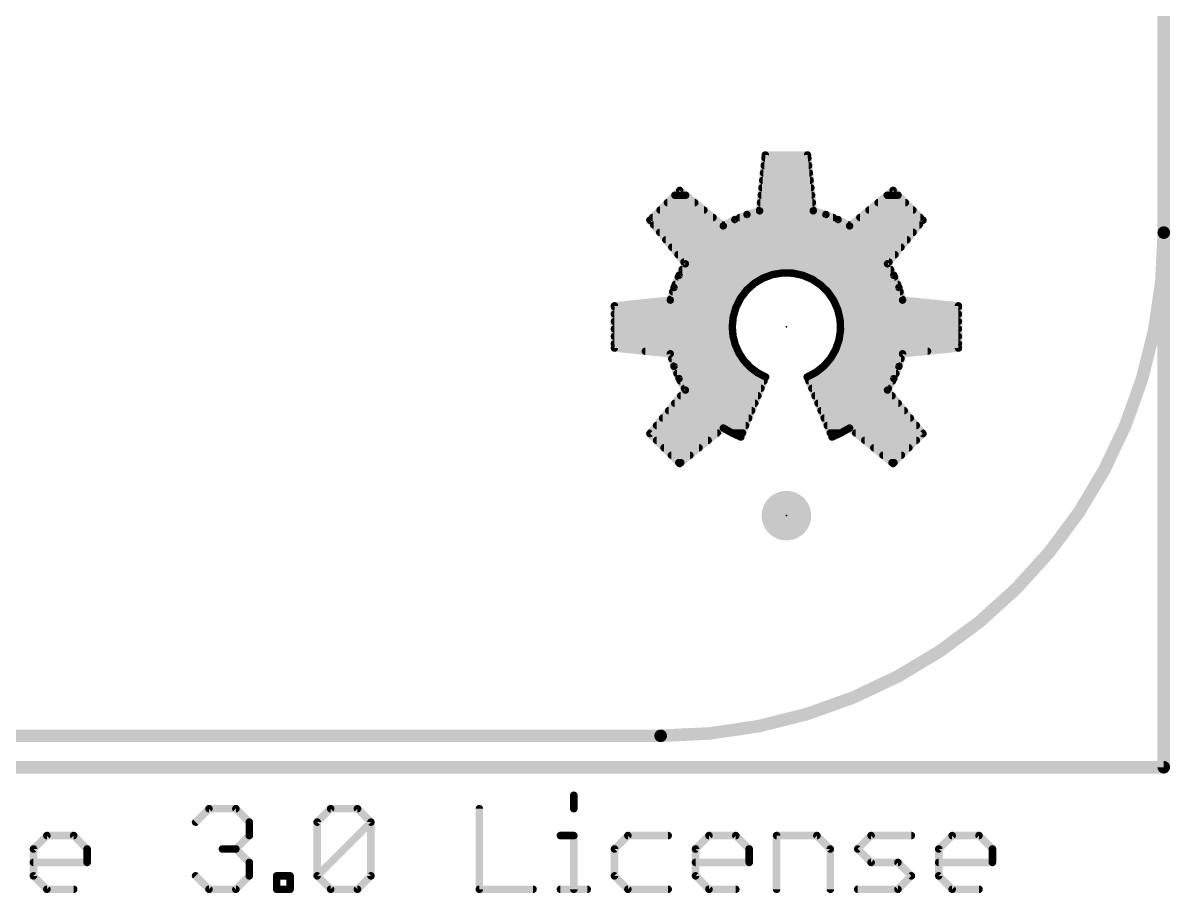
# Model space of a CAD drawing. Extents: x -1 to 111, y -11 to 60.
# Drawn here: x 87.45 to 110.62, y -2.54 to 15.03 of the extents above; entities that cross this region are included whole.
import ezdxf

# ---------------------------------------------------------------- set-up
doc = ezdxf.new("R2010")
doc.units = 0
for name, color, linetype in [('1', 12, 'CONTINUOUS'), ('16', 132, 'CONTINUOUS'), ('20', 53, 'CONTINUOUS'), ('21', 53, 'CONTINUOUS'), ('23', 53, 'CONTINUOUS'), ('51', 53, 'CONTINUOUS')]:
    doc.layers.add(name, color=color, linetype=linetype)

# ---------------------------------------------------------------- blocks, each defined once
blk = doc.blocks.new('PIE')
at = {"const_width": 0.5}
blk.add_lwpolyline([(0, -0.25, 1), (0, 0.25, 1), (0, -0.25)], format="xyb", dxfattribs=at)

msp = doc.modelspace()

# ---------------------------------------------------------------- linework, layer by layer
at = {"layer": '1', "const_width": 0.254}
for points in [[(110.49, 59.69), (110.49, 0)], [(110.49, 0), (0, 0)]]:
    msp.add_lwpolyline(points, dxfattribs=at)
at = {"layer": '1', "const_width": 0.127}
for points in [[(110.4265, 0, 1), (110.5535, 0)], [(110.49, -0.0635, 1), (110.49, 0.0635)]]:
    msp.add_lwpolyline(points, format="xyb", dxfattribs=at)
at = {"layer": '16', "const_width": 0.254}
for points in [[(110.49, 59.69), (110.49, 0)], [(110.49, 0), (0, 0)]]:
    msp.add_lwpolyline(points, dxfattribs=at)
at = {"layer": '16', "const_width": 0.127}
for points in [[(110.4265, 0, 1), (110.5535, 0)], [(110.49, -0.0635, 1), (110.49, 0.0635)]]:
    msp.add_lwpolyline(points, format="xyb", dxfattribs=at)
at = {"layer": '20', "const_width": 0.254}
for points in [[(110.49, 10.795), (110.49, 48.895)], [(100.33, 0.635), (12.7, 0.635)]]:
    msp.add_lwpolyline(points, dxfattribs=at)
at = {"layer": '20'}
for points, const_width in [([(100.33, 0.635, 0.4142), (110.49, 10.795)], 0.254), ([(110.5535, 10.795, 1), (110.4265, 10.795)], 0.127), ([(110.4265, 10.795, 1), (110.5535, 10.795)], 0.127), ([(100.33, 0.6985, 1), (100.33, 0.5715)], 0.127), ([(100.33, 0.5715, 1), (100.33, 0.6985)], 0.127)]:
    msp.add_lwpolyline(points, format="xyb", dxfattribs=dict(at, const_width=const_width))
at = {"layer": '21', "const_width": 0.15}
for points in [[(102.4435, 12.3639), (102.3287, 11.2346)], [(102.437, 12.3), (103.303, 12.3)], [(103.2965, 12.3639), (102.4435, 12.3639)], [(103.4113, 11.2346), (103.2965, 12.3639)], [(102.4065, 12), (103.3335, 12)], [(102.4218, 12.15), (103.3182, 12.15)], [(102.3913, 11.85), (103.3487, 11.85)], [(100.7152, 11.648), (100.112, 11.0448)], [(100.6172, 11.55), (100.8354, 11.55)], [(101.5949, 10.9307), (100.7152, 11.648)], [(102.3608, 11.55), (103.3792, 11.55)], [(102.376, 11.7), (103.364, 11.7)], [(105.0248, 11.648), (104.1451, 10.9307)], [(104.9046, 11.55), (105.1228, 11.55)], [(105.628, 11.0448), (105.0248, 11.648)], [(100.4672, 11.4), (101.0194, 11.4)], [(102.3455, 11.4), (103.3945, 11.4)], [(104.7207, 11.4), (105.2728, 11.4)], [(100.112, 11.0448), (100.8293, 10.1651)], [(100.1672, 11.1), (101.3873, 11.1)], [(100.3172, 11.25), (101.2033, 11.25)], [(101.8278, 11.0589), (101.5949, 10.9307)], [(102.0734, 11.1606), (101.8278, 11.0589)], [(101.9271, 11.1), (103.8129, 11.1)], [(102.3287, 11.2346), (102.0734, 11.1606)], [(102.3303, 11.25), (103.4097, 11.25)], [(103.6666, 11.1606), (103.4113, 11.2346)], [(103.9122, 11.0589), (103.6666, 11.1606)], [(104.1451, 10.9307), (103.9122, 11.0589)], [(104.3527, 11.1), (105.5728, 11.1)], [(104.5367, 11.25), (105.4228, 11.25)], [(104.9107, 10.1651), (105.628, 11.0448)], [(100.1893, 10.95), (101.5712, 10.95)], [(101.63, 10.95), (104.11, 10.95)], [(104.1688, 10.95), (105.5507, 10.95)], [(100.3116, 10.8), (105.4284, 10.8)], [(100.4339, 10.65), (105.3061, 10.65)], [(100.5562, 10.5), (105.1838, 10.5)], [(100.6785, 10.35), (105.0615, 10.35)], [(100.8293, 10.1651), (100.7011, 9.9322)], [(100.8008, 10.2), (104.9392, 10.2)], [(105.0389, 9.9322), (104.9107, 10.1651)], [(100.7011, 9.9322), (100.5994, 9.6866)], [(100.6878, 9.9), (102.4611, 9.9)], [(100.7659, 10.05), (104.9741, 10.05)], [(102.4002, 9.8778), (102.5929, 9.9481)], [(102.5929, 9.9481), (102.7953, 9.9812)], [(102.7953, 9.9812), (103.0004, 9.976)], [(103.0004, 9.976), (103.2008, 9.9325)], [(103.2008, 9.9325), (103.3897, 9.8524)], [(103.2775, 9.9), (105.0522, 9.9)], [(105.1406, 9.6866), (105.0389, 9.9322)], [(100.5994, 9.6866), (100.5254, 9.4313)], [(100.6257, 9.75), (102.1985, 9.75)], [(102.0706, 9.6366), (102.224, 9.7727)], [(102.224, 9.7727), (102.4002, 9.8778)], [(103.3897, 9.8524), (103.5602, 9.7385)], [(103.543, 9.75), (105.1144, 9.75)], [(103.5602, 9.7385), (103.7065, 9.5947)], [(105.2146, 9.4313), (105.1406, 9.6866)], [(100.5254, 9.4313), (99.3961, 9.3165)], [(100.5308, 9.45), (101.933, 9.45)], [(100.5743, 9.6), (102.0424, 9.6)], [(101.8525, 9.2913), (101.9453, 9.4742)], [(101.9453, 9.4742), (102.0706, 9.6366)], [(103.7011, 9.6), (105.1657, 9.6)], [(103.7065, 9.5947), (103.8234, 9.4261)], [(103.8068, 9.45), (105.2092, 9.45)], [(103.8234, 9.4261), (103.9067, 9.2387)], [(106.3439, 9.3165), (105.2146, 9.4313)], [(99.3961, 9.3165), (99.3961, 8.4635)], [(99.3961, 9.3), (101.8569, 9.3)], [(101.7954, 9.0942), (101.8525, 9.2913)], [(103.8794, 9.3), (106.3439, 9.3)], [(103.9067, 9.2387), (103.9536, 9.039)], [(106.3439, 8.4635), (106.3439, 9.3165)], [(99.3961, 9.15), (101.8116, 9.15)], [(99.3961, 9), (101.7866, 9)], [(101.7762, 8.89), (101.7954, 9.0942)], [(103.9275, 9.15), (106.3439, 9.15)], [(103.9536, 9.039), (103.9623, 8.834)], [(103.9552, 9), (106.3439, 9)], [(99.3961, 8.85), (101.7796, 8.85)], [(101.7917, 8.7068), (101.7762, 8.89)], [(103.9623, 8.834), (103.9327, 8.6311)], [(103.9616, 8.85), (106.3439, 8.85)], [(99.3961, 8.7), (101.7934, 8.7)], [(99.3961, 8.55), (101.8321, 8.55)], [(101.8376, 8.5288), (101.7917, 8.7068)], [(101.9127, 8.3609), (101.8376, 8.5288)], [(103.9327, 8.6311), (103.8656, 8.4372)], [(103.9046, 8.55), (106.3439, 8.55)], [(103.9427, 8.7), (106.3439, 8.7)], [(99.3961, 8.4635), (100.5254, 8.3487)], [(100.0208, 8.4), (101.8952, 8.4)], [(100.5254, 8.3487), (100.5994, 8.0934)], [(102.0148, 8.208), (101.9127, 8.3609)], [(103.8656, 8.4372), (103.7636, 8.2593)], [(103.8443, 8.4), (105.7192, 8.4)], [(105.1406, 8.0934), (105.2146, 8.3487)], [(105.2146, 8.3487), (106.3439, 8.4635)], [(100.554, 8.25), (101.9868, 8.25)], [(100.5975, 8.1), (102.117, 8.1)], [(100.5994, 8.0934), (100.7011, 7.8478)], [(102.1411, 8.0744), (102.0148, 8.208)], [(102.288, 7.9639), (102.1411, 8.0744)], [(103.6301, 8.1035), (103.4699, 7.9754)], [(103.6257, 8.1), (105.1425, 8.1)], [(103.7636, 8.2593), (103.6301, 8.1035)], [(103.7556, 8.25), (105.186, 8.25)], [(105.0389, 7.8478), (105.1406, 8.0934)], [(100.6588, 7.95), (102.3149, 7.95)], [(100.7011, 7.8478), (100.8293, 7.6149)], [(101.9491, 6.6669), (102.4514, 7.8795)], [(102.4514, 7.8795), (102.288, 7.9639)], [(103.4699, 7.9754), (103.2886, 7.8795)], [(103.2886, 7.8795), (103.7909, 6.6669)], [(103.4218, 7.95), (105.0812, 7.95)], [(104.9107, 7.6149), (105.0389, 7.8478)], [(100.8293, 7.6149), (100.112, 6.7352)], [(100.7274, 7.8), (102.4185, 7.8)], [(100.81, 7.65), (102.3563, 7.65)], [(103.3215, 7.8), (105.0126, 7.8)], [(103.3837, 7.65), (104.93, 7.65)], [(105.628, 6.7352), (104.9107, 7.6149)], [(100.6133, 7.35), (102.2321, 7.35)], [(100.7356, 7.5), (102.2942, 7.5)], [(103.4458, 7.5), (105.0044, 7.5)], [(103.5079, 7.35), (105.1267, 7.35)], [(100.491, 7.2), (102.1699, 7.2)], [(103.5701, 7.2), (105.249, 7.2)], [(100.2464, 6.9), (102.0457, 6.9)], [(100.3687, 7.05), (102.1078, 7.05)], [(103.6322, 7.05), (105.3713, 7.05)], [(103.6943, 6.9), (105.4936, 6.9)], [(100.112, 6.7352), (100.7152, 6.132)], [(100.1241, 6.75), (101.4731, 6.75)], [(100.7152, 6.132), (101.5949, 6.8493)], [(101.5949, 6.8493), (101.7682, 6.7508)], [(101.7682, 6.7508), (101.9491, 6.6669)], [(101.7699, 6.75), (101.9835, 6.75)], [(103.7565, 6.75), (103.9701, 6.75)], [(103.7909, 6.6669), (103.9718, 6.7508)], [(103.9718, 6.7508), (104.1451, 6.8493)], [(104.1451, 6.8493), (105.0248, 6.132)], [(104.2669, 6.75), (105.6159, 6.75)], [(105.0248, 6.132), (105.628, 6.7352)], [(100.2472, 6.6), (101.2892, 6.6)], [(100.3972, 6.45), (101.1052, 6.45)], [(104.4508, 6.6), (105.4928, 6.6)], [(104.6348, 6.45), (105.3428, 6.45)], [(100.5472, 6.3), (100.9212, 6.3)], [(104.8188, 6.3), (105.1928, 6.3)], [(100.6972, 6.15), (100.7373, 6.15)], [(105.0027, 6.15), (105.0428, 6.15)]]:
    msp.add_lwpolyline(points, dxfattribs=at)
at = {"layer": '21', "const_width": 0.075}
for points in [[(102.437, 12.3375, 1), (102.437, 12.2625)], [(102.4435, 12.4014, 1), (102.4435, 12.3264)], [(102.4808, 12.3601, 1), (102.4062, 12.3677)], [(103.3338, 12.3677, 1), (103.2592, 12.3601)], [(103.2965, 12.3264, 1), (103.2965, 12.4014)], [(103.303, 12.2625, 1), (103.303, 12.3375)], [(102.4065, 12.0375, 1), (102.4065, 11.9625)], [(102.4218, 12.1875, 1), (102.4218, 12.1125)], [(103.3182, 12.1125, 1), (103.3182, 12.1875)], [(103.3335, 11.9625, 1), (103.3335, 12.0375)], [(102.3913, 11.8875, 1), (102.3913, 11.8125)], [(103.3487, 11.8125, 1), (103.3487, 11.8875)], [(100.6172, 11.5875, 1), (100.6172, 11.5125)], [(100.7389, 11.6771, 1), (100.6915, 11.6189)], [(100.7417, 11.6215, 1), (100.6887, 11.6745)], [(100.8354, 11.5125, 1), (100.8354, 11.5875)], [(102.3608, 11.5875, 1), (102.3608, 11.5125)], [(102.376, 11.7375, 1), (102.376, 11.6625)], [(103.364, 11.6625, 1), (103.364, 11.7375)], [(103.3792, 11.5125, 1), (103.3792, 11.5875)], [(104.9046, 11.5875, 1), (104.9046, 11.5125)], [(105.0513, 11.6745, 1), (104.9983, 11.6215)], [(105.0485, 11.6189, 1), (105.0011, 11.6771)], [(105.1228, 11.5125, 1), (105.1228, 11.5875)], [(100.4672, 11.4375, 1), (100.4672, 11.3625)], [(101.0194, 11.3625, 1), (101.0194, 11.4375)], [(102.3455, 11.4375, 1), (102.3455, 11.3625)], [(103.3945, 11.3625, 1), (103.3945, 11.4375)], [(104.7207, 11.4375, 1), (104.7207, 11.3625)], [(105.2728, 11.3625, 1), (105.2728, 11.4375)], [(100.1411, 11.0685, 1), (100.0829, 11.0211)], [(100.1672, 11.1375, 1), (100.1672, 11.0625)], [(100.3172, 11.2875, 1), (100.3172, 11.2125)], [(101.2033, 11.2125, 1), (101.2033, 11.2875)], [(101.3873, 11.0625, 1), (101.3873, 11.1375)], [(101.8134, 11.0935, 1), (101.8421, 11.0242)], [(101.8459, 11.026, 1), (101.8097, 11.0917)], [(101.9271, 11.1375, 1), (101.9271, 11.0625)], [(102.0629, 11.1966, 1), (102.0838, 11.1246)], [(102.0877, 11.126, 1), (102.059, 11.1952)], [(102.2914, 11.2384, 1), (102.366, 11.2308)], [(102.3303, 11.2875, 1), (102.3303, 11.2125)], [(102.3391, 11.1986, 1), (102.3183, 11.2706)], [(103.4217, 11.2706, 1), (103.4009, 11.1986)], [(103.374, 11.2308, 1), (103.4486, 11.2384)], [(103.4097, 11.2125, 1), (103.4097, 11.2875)], [(103.681, 11.1952, 1), (103.6523, 11.126)], [(103.6562, 11.1246, 1), (103.6771, 11.1966)], [(103.8129, 11.0625, 1), (103.8129, 11.1375)], [(103.9303, 11.0917, 1), (103.8941, 11.026)], [(103.8979, 11.0242, 1), (103.9266, 11.0935)], [(104.3527, 11.1375, 1), (104.3527, 11.0625)], [(104.5367, 11.2875, 1), (104.5367, 11.2125)], [(105.4228, 11.2125, 1), (105.4228, 11.2875)], [(105.5728, 11.0625, 1), (105.5728, 11.1375)], [(105.6571, 11.0211, 1), (105.5989, 11.0685)], [(100.0855, 11.0713, 1), (100.1385, 11.0183)], [(100.1893, 10.9875, 1), (100.1893, 10.9125)], [(101.5768, 10.9636, 1), (101.613, 10.8978)], [(101.5712, 10.9125, 1), (101.5712, 10.9875)], [(101.5712, 10.9016, 1), (101.6186, 10.9598)], [(101.63, 10.9875, 1), (101.63, 10.9125)], [(104.1214, 10.9598, 1), (104.1688, 10.9016)], [(104.11, 10.9125, 1), (104.11, 10.9875)], [(104.127, 10.8978, 1), (104.1632, 10.9636)], [(104.1688, 10.9875, 1), (104.1688, 10.9125)], [(105.5507, 10.9125, 1), (105.5507, 10.9875)], [(105.6015, 11.0183, 1), (105.6545, 11.0713)], [(100.3116, 10.8375, 1), (100.3116, 10.7625)], [(100.4339, 10.6875, 1), (100.4339, 10.6125)], [(105.3061, 10.6125, 1), (105.3061, 10.6875)], [(105.4284, 10.7625, 1), (105.4284, 10.8375)], [(100.5562, 10.5375, 1), (100.5562, 10.4625)], [(100.6785, 10.3875, 1), (100.6785, 10.3125)], [(105.0615, 10.3125, 1), (105.0615, 10.3875)], [(105.1838, 10.4625, 1), (105.1838, 10.5375)], [(100.8008, 10.2375, 1), (100.8008, 10.1625)], [(100.8622, 10.147, 1), (100.7964, 10.1832)], [(100.8002, 10.1414, 1), (100.8584, 10.1888)], [(104.9436, 10.1832, 1), (104.8778, 10.147)], [(104.8816, 10.1888, 1), (104.9398, 10.1414)], [(104.9392, 10.1625, 1), (104.9392, 10.2375)], [(100.6878, 9.9375, 1), (100.6878, 9.8625)], [(100.6683, 9.9503, 1), (100.734, 9.9141)], [(100.7358, 9.9179, 1), (100.6665, 9.9466)], [(100.7659, 10.0875, 1), (100.7659, 10.0125)], [(102.4611, 9.8625, 1), (102.4611, 9.9375)], [(102.5868, 9.9851, 1), (102.5989, 9.9111)], [(102.6058, 9.9129, 1), (102.58, 9.9833)], [(102.7963, 10.0187, 1), (102.7944, 9.9437)], [(102.8014, 9.9442, 1), (102.7893, 10.0182)], [(103.0083, 10.0126, 1), (102.9924, 9.9393)], [(102.9994, 9.9385, 1), (103.0013, 10.0135)], [(103.2155, 9.9671, 1), (103.1862, 9.898)], [(103.1929, 9.8959, 1), (103.2088, 9.9692)], [(103.2775, 9.9375, 1), (103.2775, 9.8625)], [(104.9741, 10.0125, 1), (104.9741, 10.0875)], [(105.0735, 9.9466, 1), (105.0042, 9.9179)], [(105.006, 9.9141, 1), (105.0717, 9.9503)], [(105.0522, 9.8625, 1), (105.0522, 9.9375)], [(100.5648, 9.701, 1), (100.634, 9.6723)], [(100.6354, 9.6762, 1), (100.5634, 9.6971)], [(100.6257, 9.7875, 1), (100.6257, 9.7125)], [(102.2048, 9.8049, 1), (102.2433, 9.7405)], [(102.1985, 9.7125, 1), (102.1985, 9.7875)], [(102.2489, 9.7446, 1), (102.1992, 9.8007)], [(102.3873, 9.913, 1), (102.4131, 9.8425)], [(102.4194, 9.8456, 1), (102.381, 9.91)], [(103.4105, 9.8836, 1), (103.3688, 9.8213)], [(103.375, 9.8179, 1), (103.4043, 9.887)], [(103.543, 9.7875, 1), (103.543, 9.7125)], [(103.5865, 9.7652, 1), (103.5339, 9.7117)], [(103.5394, 9.7073, 1), (103.5811, 9.7697)], [(105.1766, 9.6971, 1), (105.1046, 9.6762)], [(105.106, 9.6723, 1), (105.1752, 9.701)], [(105.1144, 9.7125, 1), (105.1144, 9.7875)], [(100.5308, 9.4875, 1), (100.5308, 9.4125)], [(100.5292, 9.394, 1), (100.5216, 9.4686)], [(100.5743, 9.6375, 1), (100.5743, 9.5625)], [(101.9156, 9.4971, 1), (101.975, 9.4513)], [(101.9787, 9.4572, 1), (101.9118, 9.4911)], [(101.933, 9.4125, 1), (101.933, 9.4875)], [(102.0457, 9.6646, 1), (102.0955, 9.6085)], [(102.1003, 9.6136, 1), (102.0409, 9.6595)], [(102.0424, 9.5625, 1), (102.0424, 9.6375)], [(103.7011, 9.6375, 1), (103.7011, 9.5625)], [(103.7373, 9.616, 1), (103.6757, 9.5733)], [(103.6802, 9.5679, 1), (103.7328, 9.6214)], [(103.8068, 9.4875, 1), (103.8068, 9.4125)], [(103.8576, 9.4413, 1), (103.7891, 9.4109)], [(105.1657, 9.5625, 1), (105.1657, 9.6375)], [(105.2184, 9.4686, 1), (105.2108, 9.394)], [(105.2092, 9.4125, 1), (105.2092, 9.4875)], [(99.4336, 9.3165, 1), (99.3586, 9.3165)], [(99.3923, 9.3538, 1), (99.3999, 9.2792)], [(99.3961, 9.3375, 1), (99.3961, 9.2625)], [(100.4894, 9.4417, 1), (100.5614, 9.4209)], [(101.819, 9.3082, 1), (101.8859, 9.2743)], [(101.8885, 9.2808, 1), (101.8164, 9.3017)], [(101.8569, 9.2625, 1), (101.8569, 9.3375)], [(103.7925, 9.4047, 1), (103.8542, 9.4475)], [(103.8794, 9.3375, 1), (103.8794, 9.2625)], [(103.9432, 9.2472, 1), (103.8702, 9.2301)], [(103.8724, 9.2234, 1), (103.941, 9.2539)], [(105.1786, 9.4209, 1), (105.2506, 9.4417)], [(106.3814, 9.3165, 1), (106.3064, 9.3165)], [(106.3401, 9.2792, 1), (106.3477, 9.3538)], [(106.3439, 9.2625, 1), (106.3439, 9.3375)], [(99.3961, 9.1875, 1), (99.3961, 9.1125)], [(99.3961, 9.0375, 1), (99.3961, 8.9625)], [(101.7594, 9.1046, 1), (101.8315, 9.0838)], [(101.8328, 9.0907, 1), (101.7581, 9.0977)], [(101.7866, 8.9625, 1), (101.7866, 9.0375)], [(101.8116, 9.1125, 1), (101.8116, 9.1875)], [(103.9275, 9.1875, 1), (103.9275, 9.1125)], [(103.991, 9.0406, 1), (103.9161, 9.0374)], [(103.9171, 9.0304, 1), (103.9901, 9.0475)], [(103.9552, 9.0375, 1), (103.9552, 8.9625)], [(106.3439, 9.1125, 1), (106.3439, 9.1875)], [(106.3439, 8.9625, 1), (106.3439, 9.0375)], [(99.3961, 8.8875, 1), (99.3961, 8.8125)], [(101.8136, 8.8932, 1), (101.7388, 8.8868)], [(101.7389, 8.8935, 1), (101.8135, 8.8865)], [(101.7796, 8.8125, 1), (101.7796, 8.8875)], [(103.9616, 8.8875, 1), (103.9616, 8.8125)], [(103.9249, 8.8324, 1), (103.9998, 8.8356)], [(103.9994, 8.8286, 1), (103.9252, 8.8395)], [(106.3439, 8.8125, 1), (106.3439, 8.8875)], [(99.3961, 8.7375, 1), (99.3961, 8.6625)], [(99.3961, 8.5875, 1), (99.3961, 8.5125)], [(101.828, 8.7162, 1), (101.7553, 8.6974)], [(101.7543, 8.7036, 1), (101.829, 8.7099)], [(101.7934, 8.6625, 1), (101.7934, 8.7375)], [(101.8718, 8.5441, 1), (101.8033, 8.5134)], [(101.8013, 8.5194, 1), (101.8739, 8.5381)], [(101.8321, 8.5125, 1), (101.8321, 8.5875)], [(103.9046, 8.5875, 1), (103.9046, 8.5125)], [(103.8956, 8.6365, 1), (103.9698, 8.6257)], [(103.9681, 8.6188, 1), (103.8972, 8.6433)], [(103.9427, 8.7375, 1), (103.9427, 8.6625)], [(106.3439, 8.6625, 1), (106.3439, 8.7375)], [(106.3439, 8.5125, 1), (106.3439, 8.5875)], [(99.3999, 8.5008, 1), (99.3923, 8.4262)], [(99.3586, 8.4635, 1), (99.4336, 8.4635)], [(100.0208, 8.4375, 1), (100.0208, 8.3625)], [(100.5614, 8.3591, 1), (100.4894, 8.3383)], [(100.5216, 8.3114, 1), (100.5292, 8.386)], [(101.9438, 8.3818, 1), (101.8815, 8.3401)], [(101.8784, 8.3456, 1), (101.9469, 8.3762)], [(101.8952, 8.3625, 1), (101.8952, 8.4375)], [(103.8443, 8.4375, 1), (103.8443, 8.3625)], [(103.8302, 8.4495, 1), (103.9011, 8.425)], [(103.8982, 8.4186, 1), (103.8331, 8.4559)], [(105.2108, 8.386, 1), (105.2184, 8.3114)], [(105.2506, 8.3383, 1), (105.1786, 8.3591)], [(105.7192, 8.3625, 1), (105.7192, 8.4375)], [(106.3064, 8.4635, 1), (106.3814, 8.4635)], [(106.3477, 8.4262, 1), (106.3401, 8.5008)], [(100.554, 8.2875, 1), (100.554, 8.2125)], [(100.5975, 8.1375, 1), (100.5975, 8.0625)], [(100.634, 8.1077, 1), (100.5648, 8.079)], [(100.5634, 8.0829, 1), (100.6354, 8.1038)], [(102.0421, 8.2338, 1), (101.9876, 8.1823)], [(101.9836, 8.1872, 1), (102.046, 8.2289)], [(101.9868, 8.2125, 1), (101.9868, 8.2875)], [(102.1637, 8.1044, 1), (102.1186, 8.0445)], [(102.1139, 8.0487, 1), (102.1684, 8.1002)], [(102.117, 8.0625, 1), (102.117, 8.1375)], [(103.6257, 8.1375, 1), (103.6257, 8.0625)], [(103.6016, 8.1279, 1), (103.6586, 8.0791)], [(103.6535, 8.0742, 1), (103.6067, 8.1328)], [(103.7556, 8.2875, 1), (103.7556, 8.2125)], [(103.7311, 8.2779, 1), (103.7961, 8.2406)], [(103.7921, 8.2349, 1), (103.7351, 8.2837)], [(105.1046, 8.1038, 1), (105.1766, 8.0829)], [(105.1752, 8.079, 1), (105.106, 8.1077)], [(105.1425, 8.0625, 1), (105.1425, 8.1375)], [(105.186, 8.2125, 1), (105.186, 8.2875)], [(100.6588, 7.9875, 1), (100.6588, 7.9125)], [(100.734, 7.8659, 1), (100.6683, 7.8297)], [(100.6665, 7.8334, 1), (100.7358, 7.8621)], [(102.3053, 7.9972, 1), (102.2708, 7.9306)], [(102.2655, 7.9339, 1), (102.3106, 7.9938)], [(102.3149, 7.9125, 1), (102.3149, 7.9875)], [(102.486, 7.8651, 1), (102.4168, 7.8939)], [(102.4342, 7.8462, 1), (102.4686, 7.9128)], [(103.3232, 7.8939, 1), (103.254, 7.8651)], [(103.2711, 7.9126, 1), (103.3061, 7.8464)], [(103.4218, 7.9875, 1), (103.4218, 7.9125)], [(103.4465, 8.0047, 1), (103.4933, 7.9461)], [(103.4874, 7.9423, 1), (103.4524, 8.0086)], [(105.0042, 7.8621, 1), (105.0735, 7.8334)], [(105.0717, 7.8297, 1), (105.006, 7.8659)], [(105.0812, 7.9125, 1), (105.0812, 7.9875)], [(100.7274, 7.8375, 1), (100.7274, 7.7625)], [(100.81, 7.6875, 1), (100.81, 7.6125)], [(100.7964, 7.5968, 1), (100.8622, 7.633)], [(100.8584, 7.5912, 1), (100.8002, 7.6386)], [(102.3563, 7.6125, 1), (102.3563, 7.6875)], [(102.4185, 7.7625, 1), (102.4185, 7.8375)], [(103.3215, 7.8375, 1), (103.3215, 7.7625)], [(103.3837, 7.6875, 1), (103.3837, 7.6125)], [(104.8778, 7.633, 1), (104.9436, 7.5968)], [(104.9398, 7.6386, 1), (104.8816, 7.5912)], [(104.93, 7.6125, 1), (104.93, 7.6875)], [(105.0126, 7.7625, 1), (105.0126, 7.8375)], [(100.6133, 7.3875, 1), (100.6133, 7.3125)], [(100.7356, 7.5375, 1), (100.7356, 7.4625)], [(102.2321, 7.3125, 1), (102.2321, 7.3875)], [(102.2942, 7.4625, 1), (102.2942, 7.5375)], [(103.4458, 7.5375, 1), (103.4458, 7.4625)], [(103.5079, 7.3875, 1), (103.5079, 7.3125)], [(105.0044, 7.4625, 1), (105.0044, 7.5375)], [(105.1267, 7.3125, 1), (105.1267, 7.3875)], [(100.491, 7.2375, 1), (100.491, 7.1625)], [(102.1699, 7.1625, 1), (102.1699, 7.2375)], [(103.5701, 7.2375, 1), (103.5701, 7.1625)], [(105.249, 7.1625, 1), (105.249, 7.2375)], [(100.2464, 6.9375, 1), (100.2464, 6.8625)], [(100.3687, 7.0875, 1), (100.3687, 7.0125)], [(102.0457, 6.8625, 1), (102.0457, 6.9375)], [(102.1078, 7.0125, 1), (102.1078, 7.0875)], [(103.6322, 7.0875, 1), (103.6322, 7.0125)], [(103.6943, 6.9375, 1), (103.6943, 6.8625)], [(105.3713, 7.0125, 1), (105.3713, 7.0875)], [(105.4936, 6.8625, 1), (105.4936, 6.9375)], [(100.1385, 6.7617, 1), (100.0855, 6.7087)], [(100.0829, 6.7589, 1), (100.1411, 6.7115)], [(100.1241, 6.7875, 1), (100.1241, 6.7125)], [(101.4731, 6.7125, 1), (101.4731, 6.7875)], [(101.6134, 6.8819, 1), (101.5764, 6.8167)], [(101.6186, 6.8202, 1), (101.5712, 6.8784)], [(101.784, 6.7848, 1), (101.7524, 6.7167)], [(101.7699, 6.7875, 1), (101.7699, 6.7125)], [(101.7497, 6.7182, 1), (101.7868, 6.7834)], [(101.9145, 6.6813, 1), (101.9837, 6.6525)], [(101.9333, 6.6329, 1), (101.9649, 6.7009)], [(101.9835, 6.7125, 1), (101.9835, 6.7875)], [(103.7565, 6.7875, 1), (103.7565, 6.7125)], [(103.7751, 6.7009, 1), (103.8067, 6.6329)], [(103.7563, 6.6525, 1), (103.8255, 6.6813)], [(103.9532, 6.7834, 1), (103.9903, 6.7182)], [(103.9876, 6.7167, 1), (103.956, 6.7848)], [(103.9701, 6.7125, 1), (103.9701, 6.7875)], [(104.1688, 6.8784, 1), (104.1214, 6.8202)], [(104.1636, 6.8167, 1), (104.1266, 6.8819)], [(104.2669, 6.7875, 1), (104.2669, 6.7125)], [(105.5989, 6.7115, 1), (105.6571, 6.7589)], [(105.6545, 6.7087, 1), (105.6015, 6.7617)], [(105.6159, 6.7125, 1), (105.6159, 6.7875)], [(100.2472, 6.6375, 1), (100.2472, 6.5625)], [(100.3972, 6.4875, 1), (100.3972, 6.4125)], [(101.1052, 6.4125, 1), (101.1052, 6.4875)], [(101.2892, 6.5625, 1), (101.2892, 6.6375)], [(104.4508, 6.6375, 1), (104.4508, 6.5625)], [(104.6348, 6.4875, 1), (104.6348, 6.4125)], [(105.3428, 6.4125, 1), (105.3428, 6.4875)], [(105.4928, 6.5625, 1), (105.4928, 6.6375)], [(100.5472, 6.3375, 1), (100.5472, 6.2625)], [(100.9212, 6.2625, 1), (100.9212, 6.3375)], [(104.8188, 6.3375, 1), (104.8188, 6.2625)], [(105.1928, 6.2625, 1), (105.1928, 6.3375)], [(100.6972, 6.1875, 1), (100.6972, 6.1125)], [(100.6915, 6.1611, 1), (100.7389, 6.1029)], [(100.6887, 6.1055, 1), (100.7417, 6.1585)], [(100.7373, 6.1125, 1), (100.7373, 6.1875)], [(105.0027, 6.1875, 1), (105.0027, 6.1125)], [(104.9983, 6.1585, 1), (105.0513, 6.1055)], [(105.0011, 6.1029, 1), (105.0485, 6.1611)], [(105.0428, 6.1125, 1), (105.0428, 6.1875)]]:
    msp.add_lwpolyline(points, format="xyb", dxfattribs=at)
at = {"layer": '23'}
for p in [(102.87, 8.89), (102.87, 5.08)]:
    msp.add_point(p, dxfattribs=at)
at = {"layer": '51', "const_width": 0.1524}
for points in [[(98.5767, -0.5656), (98.5767, -0.8368)], [(90.9384, -1.108), (91.2095, -0.8368)], [(91.2095, -0.8368), (91.7519, -0.8368)], [(91.7519, -0.8368), (92.023, -1.108)], [(93.3941, -1.108), (93.6653, -0.8368)], [(93.6653, -0.8368), (94.2076, -0.8368)], [(94.2076, -0.8368), (94.4788, -1.108)], [(96.6684, -0.8368), (96.6684, -2.4638)], [(92.023, -1.108), (92.023, -1.3791)], [(93.3941, -2.1926), (93.3941, -1.108)], [(93.3941, -2.1926), (94.4788, -1.108)], [(94.4788, -1.108), (94.4788, -2.1926)], [(87.6641, -1.6503), (87.9352, -1.3791)], [(87.9352, -1.3791), (88.4776, -1.3791)], [(88.4776, -1.3791), (88.7487, -1.6503)], [(92.023, -1.3791), (91.7519, -1.6503)], [(98.3056, -1.3791), (98.5767, -1.3791)], [(98.5767, -1.3791), (98.5767, -2.4638)], [(99.6682, -1.3791), (99.397, -1.6503)], [(100.4817, -1.3791), (99.6682, -1.3791)], [(101.0342, -1.6503), (101.3053, -1.3791)], [(101.3053, -1.3791), (101.8477, -1.3791)], [(101.8477, -1.3791), (102.1188, -1.6503)], [(102.6713, -2.4638), (102.6713, -1.3791)], [(102.6713, -1.3791), (103.4848, -1.3791)], [(103.4848, -1.3791), (103.756, -1.6503)], [(104.3085, -1.6503), (104.5796, -1.3791)], [(104.5796, -1.3791), (105.3931, -1.3791)], [(105.9456, -1.6503), (106.2168, -1.3791)], [(106.2168, -1.3791), (106.7591, -1.3791)], [(106.7591, -1.3791), (107.0303, -1.6503)], [(87.6641, -2.1926), (87.6641, -1.6503)], [(88.7487, -1.6503), (88.7487, -1.9215)], [(91.7519, -1.6503), (91.4807, -1.6503)], [(91.7519, -1.6503), (92.023, -1.9215)], [(99.397, -1.6503), (99.397, -2.1926)], [(101.0342, -2.1926), (101.0342, -1.6503)], [(102.1188, -1.6503), (102.1188, -1.9215)], [(103.756, -1.6503), (103.756, -2.4638)], [(104.5796, -1.9215), (104.3085, -1.6503)], [(105.9456, -2.1926), (105.9456, -1.6503)], [(107.0303, -1.6503), (107.0303, -1.9215)], [(88.7487, -1.9215), (87.6641, -1.9215)], [(92.023, -1.9215), (92.023, -2.1926)], [(102.1188, -1.9215), (101.0342, -1.9215)], [(105.122, -1.9215), (104.5796, -1.9215)], [(105.3931, -2.1926), (105.122, -1.9215)], [(107.0303, -1.9215), (105.9456, -1.9215)], [(87.9352, -2.4638), (87.6641, -2.1926)], [(91.2095, -2.4638), (90.9384, -2.1926)], [(92.023, -2.1926), (91.7519, -2.4638)], [(92.5755, -2.4638), (92.5755, -2.1926)], [(92.5755, -2.1926), (92.8467, -2.1926)], [(92.8467, -2.1926), (92.8467, -2.4638)], [(93.6653, -2.4638), (93.3941, -2.1926)], [(94.4788, -2.1926), (94.2076, -2.4638)], [(99.397, -2.1926), (99.6682, -2.4638)], [(101.3053, -2.4638), (101.0342, -2.1926)], [(105.122, -2.4638), (105.3931, -2.1926)], [(106.2168, -2.4638), (105.9456, -2.1926)], [(88.4776, -2.4638), (87.9352, -2.4638)], [(91.7519, -2.4638), (91.2095, -2.4638)], [(92.8467, -2.4638), (92.5755, -2.4638)], [(94.2076, -2.4638), (93.6653, -2.4638)], [(96.6684, -2.4638), (97.7531, -2.4638)], [(98.3056, -2.4638), (98.8479, -2.4638)], [(99.6682, -2.4638), (100.4817, -2.4638)], [(101.8477, -2.4638), (101.3053, -2.4638)], [(104.3085, -2.4638), (105.122, -2.4638)], [(106.7591, -2.4638), (106.2168, -2.4638)]]:
    msp.add_lwpolyline(points, dxfattribs=at)
at = {"layer": '51', "const_width": 0.0762}
for points in [[(98.6148, -0.5656, 1), (98.5386, -0.5656)], [(91.2095, -0.7987, 1), (91.2095, -0.8749)], [(91.2365, -0.8638, 1), (91.1826, -0.8099)], [(91.7788, -0.8099, 1), (91.7249, -0.8638)], [(91.7519, -0.8749, 1), (91.7519, -0.7987)], [(93.6653, -0.7987, 1), (93.6653, -0.8749)], [(93.6922, -0.8638, 1), (93.6383, -0.8099)], [(94.2345, -0.8099, 1), (94.1807, -0.8638)], [(94.2076, -0.8749, 1), (94.2076, -0.7987)], [(96.7065, -0.8368, 1), (96.6303, -0.8368)], [(98.5386, -0.8368, 1), (98.6148, -0.8368)], [(90.9114, -1.081, 1), (90.9653, -1.1349)], [(92.0611, -1.108, 1), (91.9849, -1.108)], [(91.9961, -1.1349, 1), (92.05, -1.081)], [(93.4322, -1.108, 1), (93.356, -1.108)], [(93.3672, -1.081, 1), (93.421, -1.1349)], [(94.5169, -1.108, 1), (94.4407, -1.108)], [(94.5057, -1.1349, 1), (94.4518, -1.081)], [(94.4518, -1.1349, 1), (94.5057, -1.081)], [(87.9352, -1.341, 1), (87.9352, -1.4172)], [(87.9622, -1.4061, 1), (87.9083, -1.3522)], [(88.5045, -1.3522, 1), (88.4506, -1.4061)], [(88.4776, -1.4172, 1), (88.4776, -1.341)], [(91.9849, -1.3791, 1), (92.0611, -1.3791)], [(92.05, -1.4061, 1), (91.9961, -1.3522)], [(98.3056, -1.341, 1), (98.3056, -1.4172)], [(98.6148, -1.3791, 1), (98.5386, -1.3791)], [(98.5767, -1.4172, 1), (98.5767, -1.341)], [(99.6682, -1.341, 1), (99.6682, -1.4172)], [(99.6951, -1.4061, 1), (99.6412, -1.3522)], [(100.4817, -1.4172, 1), (100.4817, -1.341)], [(101.3053, -1.341, 1), (101.3053, -1.4172)], [(101.3323, -1.4061, 1), (101.2784, -1.3522)], [(101.8746, -1.3522, 1), (101.8207, -1.4061)], [(101.8477, -1.4172, 1), (101.8477, -1.341)], [(102.7094, -1.3791, 1), (102.6332, -1.3791)], [(102.6713, -1.341, 1), (102.6713, -1.4172)], [(103.5118, -1.3522, 1), (103.4579, -1.4061)], [(103.4848, -1.4172, 1), (103.4848, -1.341)], [(104.5796, -1.341, 1), (104.5796, -1.4172)], [(104.6066, -1.4061, 1), (104.5527, -1.3522)], [(105.3931, -1.4172, 1), (105.3931, -1.341)], [(106.2168, -1.341, 1), (106.2168, -1.4172)], [(106.2437, -1.4061, 1), (106.1899, -1.3522)], [(106.7861, -1.3522, 1), (106.7322, -1.4061)], [(106.7591, -1.4172, 1), (106.7591, -1.341)], [(87.7022, -1.6503, 1), (87.626, -1.6503)], [(87.6371, -1.6234, 1), (87.691, -1.6772)], [(88.7868, -1.6503, 1), (88.7106, -1.6503)], [(88.7218, -1.6772, 1), (88.7757, -1.6234)], [(91.4807, -1.6122, 1), (91.4807, -1.6884)], [(91.7788, -1.6234, 1), (91.7249, -1.6772)], [(91.7249, -1.6234, 1), (91.7788, -1.6772)], [(91.7519, -1.6884, 1), (91.7519, -1.6122)], [(99.4351, -1.6503, 1), (99.3589, -1.6503)], [(99.3701, -1.6234, 1), (99.424, -1.6772)], [(101.0723, -1.6503, 1), (100.9961, -1.6503)], [(101.0072, -1.6234, 1), (101.0611, -1.6772)], [(102.1569, -1.6503, 1), (102.0807, -1.6503)], [(102.0919, -1.6772, 1), (102.1458, -1.6234)], [(103.7941, -1.6503, 1), (103.7179, -1.6503)], [(103.729, -1.6772, 1), (103.7829, -1.6234)], [(104.3354, -1.6234, 1), (104.2815, -1.6772)], [(104.2815, -1.6234, 1), (104.3354, -1.6772)], [(105.9837, -1.6503, 1), (105.9075, -1.6503)], [(105.9187, -1.6234, 1), (105.9726, -1.6772)], [(107.0684, -1.6503, 1), (106.9922, -1.6503)], [(107.0034, -1.6772, 1), (107.0572, -1.6234)], [(87.6641, -1.8834, 1), (87.6641, -1.9596)], [(88.7487, -1.9596, 1), (88.7487, -1.8834)], [(92.0611, -1.9215, 1), (91.9849, -1.9215)], [(101.0342, -1.8834, 1), (101.0342, -1.9596)], [(102.1188, -1.9596, 1), (102.1188, -1.8834)], [(104.5796, -1.8834, 1), (104.5796, -1.9596)], [(105.1489, -1.8945, 1), (105.095, -1.9484)], [(105.122, -1.9596, 1), (105.122, -1.8834)], [(105.9456, -1.8834, 1), (105.9456, -1.9596)], [(107.0303, -1.9596, 1), (107.0303, -1.8834)], [(88.7106, -1.9215, 1), (88.7868, -1.9215)], [(91.9961, -1.9484, 1), (92.05, -1.8945)], [(102.0807, -1.9215, 1), (102.1569, -1.9215)], [(104.5527, -1.9484, 1), (104.6066, -1.8945)], [(106.9922, -1.9215, 1), (107.0684, -1.9215)], [(87.691, -2.1657, 1), (87.6371, -2.2196)], [(87.626, -2.1926, 1), (87.7022, -2.1926)], [(90.9653, -2.1657, 1), (90.9114, -2.2196)], [(91.9849, -2.1926, 1), (92.0611, -2.1926)], [(92.05, -2.2196, 1), (91.9961, -2.1657)], [(92.6136, -2.1926, 1), (92.5374, -2.1926)], [(92.5755, -2.1545, 1), (92.5755, -2.2307)], [(92.8848, -2.1926, 1), (92.8086, -2.1926)], [(92.8467, -2.2307, 1), (92.8467, -2.1545)], [(93.421, -2.1657, 1), (93.3672, -2.2196)], [(93.3672, -2.1657, 1), (93.421, -2.2196)], [(93.356, -2.1926, 1), (93.4322, -2.1926)], [(94.4407, -2.1926, 1), (94.5169, -2.1926)], [(94.5057, -2.2196, 1), (94.4518, -2.1657)], [(99.424, -2.1657, 1), (99.3701, -2.2196)], [(99.3589, -2.1926, 1), (99.4351, -2.1926)], [(101.0611, -2.1657, 1), (101.0072, -2.2196)], [(100.9961, -2.1926, 1), (101.0723, -2.1926)], [(105.4201, -2.2196, 1), (105.3662, -2.1657)], [(105.3662, -2.2196, 1), (105.4201, -2.1657)], [(105.9726, -2.1657, 1), (105.9187, -2.2196)], [(105.9075, -2.1926, 1), (105.9837, -2.1926)], [(87.9352, -2.4257, 1), (87.9352, -2.5019)], [(87.9083, -2.4907, 1), (87.9622, -2.4369)], [(88.4776, -2.5019, 1), (88.4776, -2.4257)], [(91.2095, -2.4257, 1), (91.2095, -2.5019)], [(91.1826, -2.4907, 1), (91.2365, -2.4369)], [(91.7249, -2.4369, 1), (91.7788, -2.4907)], [(91.7519, -2.5019, 1), (91.7519, -2.4257)], [(92.5755, -2.4257, 1), (92.5755, -2.5019)], [(92.5374, -2.4638, 1), (92.6136, -2.4638)], [(92.8086, -2.4638, 1), (92.8848, -2.4638)], [(92.8467, -2.5019, 1), (92.8467, -2.4257)], [(93.6653, -2.4257, 1), (93.6653, -2.5019)], [(93.6383, -2.4907, 1), (93.6922, -2.4369)], [(94.1807, -2.4369, 1), (94.2345, -2.4907)], [(94.2076, -2.5019, 1), (94.2076, -2.4257)], [(96.6684, -2.4257, 1), (96.6684, -2.5019)], [(96.6303, -2.4638, 1), (96.7065, -2.4638)], [(97.7531, -2.5019, 1), (97.7531, -2.4257)], [(98.3056, -2.4257, 1), (98.3056, -2.5019)], [(98.5386, -2.4638, 1), (98.6148, -2.4638)], [(98.8479, -2.5019, 1), (98.8479, -2.4257)], [(99.6682, -2.4257, 1), (99.6682, -2.5019)], [(99.6412, -2.4907, 1), (99.6951, -2.4369)], [(100.4817, -2.5019, 1), (100.4817, -2.4257)], [(101.3053, -2.4257, 1), (101.3053, -2.5019)], [(101.2784, -2.4907, 1), (101.3323, -2.4369)], [(101.8477, -2.5019, 1), (101.8477, -2.4257)], [(102.6332, -2.4638, 1), (102.7094, -2.4638)], [(103.7179, -2.4638, 1), (103.7941, -2.4638)], [(104.3085, -2.4257, 1), (104.3085, -2.5019)], [(105.095, -2.4369, 1), (105.1489, -2.4907)], [(105.122, -2.5019, 1), (105.122, -2.4257)], [(106.2168, -2.4257, 1), (106.2168, -2.5019)], [(106.1899, -2.4907, 1), (106.2437, -2.4369)], [(106.7591, -2.5019, 1), (106.7591, -2.4257)]]:
    msp.add_lwpolyline(points, format="xyb", dxfattribs=at)

# ---------------------------------------------------------------- block references
at = {"layer": '1'}
msp.add_blockref('PIE', (102.87, 5.08), dxfattribs=at)

doc.saveas('drawing.dxf')
